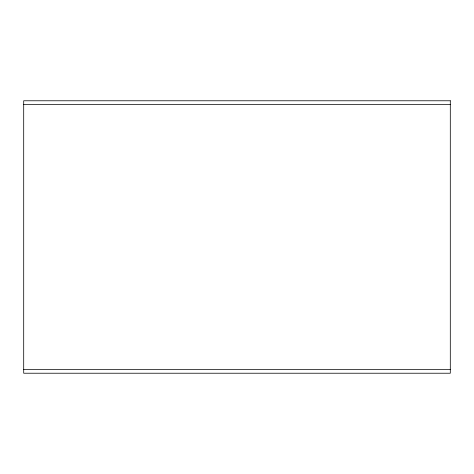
<?xml version="1.0" encoding="UTF-8"?>
<svg xmlns="http://www.w3.org/2000/svg" width="474" height="474" viewBox="0 0 474 474"><rect width="100%" height="100%" fill="white"/><g stroke="black" fill="none" stroke-linecap="round" stroke-linejoin="round"><path stroke-width="0.71" d="M23.7 104.357L450.3 104.357M23.7 369.643L450.3 369.643M450.3 100.772L23.7 100.772L23.7 373.228L450.3 373.228L450.3 100.772"/></g></svg>
